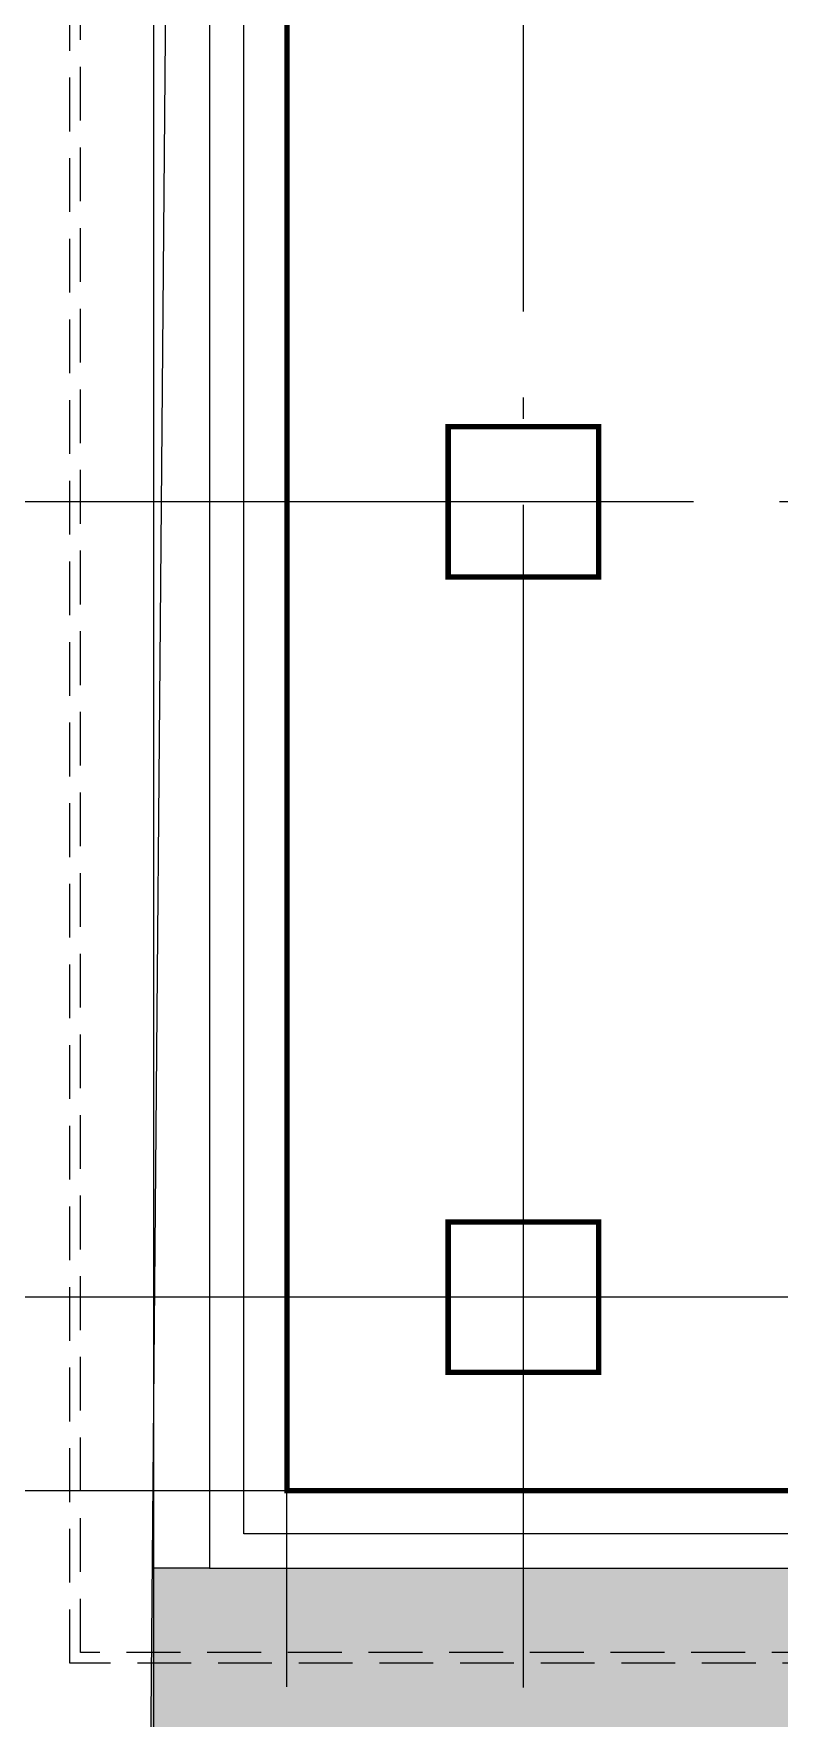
# Model space of a CAD drawing. Header units: metres. Extents: x -22 to 564, y 0 to 143.
# Drawn here: x -15.55 to -12.09, y 32.47 to 40.3 of the extents above; entities that cross this region are included whole.
import ezdxf
from ezdxf.xclip import XClip

# ---------------------------------------------------------------- set-up
doc = ezdxf.new("R2010")
doc.units = ezdxf.units.M
doc.header["$XCLIPFRAME"] = 2
doc.linetypes.add('EJES630', pattern=[6.300000000000001, 5.5, -0.4, 0, -0.4])
doc.linetypes.add('XREF PB NEURO-ONCOLOGIA$0$DASHED2', pattern=[0.375, 0.25, -0.125])
doc.layers.add('EJES', color=11, linetype='EJES630', lineweight=0)
for name, color, linetype in [('XREF  PB CONJ$0$BANQUETA', 53, 'Continuous'), ('XREF  PB CONJ$0$PARQUE', 251, 'Continuous'), ('XREF  PB CONJ$0$REFERENCIA COLUMNAS NEURO', 7, 'Continuous'), ('XREF PB NEURO-ONCOLOGIA$0$COLUMNAS', 6, 'Continuous'), ('XREF PB NEURO-ONCOLOGIA$0$CYCLOTRON', 6, 'Continuous'), ('XREF PB NEURO-ONCOLOGIA$0$LAMINA MULTIPERFORADA', 9, 'Continuous'), ('XREF PB NEURO-ONCOLOGIA$0$NOVIDESA', 11, 'Continuous')]:
    doc.layers.add(name, color=color, linetype=linetype)

# ---------------------------------------------------------------- blocks, each defined once
blk = doc.blocks.new('XREF PB NEURO-ONCOLOGIA')
at = {"layer": 'XREF PB NEURO-ONCOLOGIA$0$COLUMNAS', "const_width": 0.025}
for points, elevation in [([(0.6016728565935092, 59.12632003593941), (0.6016728565935092, 58.42632003593941), (1.301672856593509, 58.42632003593941), (1.301672856593509, 59.12632003593941)], -3.095922134052766e-07), ([(4.301213438448549, 59.12632003593941), (4.301213438448549, 58.4263200359394), (5.001213438448548, 58.4263200359394), (5.001213438448548, 59.12632003593941)], -6.543611824071341e-09)]:
    blk.add_lwpolyline(points, close=True, dxfattribs=dict(at, elevation=elevation))
at = {"layer": 'XREF PB NEURO-ONCOLOGIA$0$CYCLOTRON', "color": 1, "const_width": 0.025, "elevation": -6.543611824071341e-09}
blk.add_lwpolyline([(13.78607522562138, 51.27616689670282), (0.0516728565942195, 51.27616689670218), (0.05167285659453213, 59.87616689656535), (13.78607522562329, 59.87616689656599)], dxfattribs=at)
at = {"layer": 'XREF PB NEURO-ONCOLOGIA$0$LAMINA MULTIPERFORADA', "linetype": 'XREF PB NEURO-ONCOLOGIA$0$DASHED2', "elevation": -3.788107519756481e-07}
for points in [[(-0.7508242374840473, 60.88608470939827), (17.01418018468141, 60.88608470896921), (17.01417997481855, 26.9263646272361), (22.31169424106977, 26.92616439084459), (22.3116988989912, -3.053832481780307), (-0.7508242374840471, -3.053832481815493)], [(-0.7008242374841211, 60.83608470939708), (16.9641801846814, 60.83608470897041), (16.96417997481854, 26.87636766333067), (22.26169424106986, 26.87616742693916), (22.26169889899112, -3.003832481780415), (-0.70082423748405, -3.003832481815416)]]:
    blk.add_lwpolyline(points, close=True, dxfattribs=at)
at = {"layer": 'XREF PB NEURO-ONCOLOGIA$0$NOVIDESA'}
for points, elevation in [([(16.36158167120561, 26.22627733507247), (16.36157053442027, 60.23608217011759), (-0.3082159513753737, 60.2360847089704), (-0.3082203588421492, 32.37616689710002)], -1.515239290790451e-07), ([(-0.1483050609343906, 32.37616689710002), (-0.148300653467615, 60.07616938670713), (16.20165523651251, 60.07616689656536), (16.2016578787443, 26.06617845948854)], -3.678821225123885e-07)]:
    blk.add_lwpolyline(points, dxfattribs=dict(at, elevation=elevation))
blk = doc.blocks.new('XREF  PB CONJ$0$A$C7782c7fa')
at = {"extrusion": (-0.0007039723777094062, -0.0004954101688450598, 0.9999996294957594)}
blk.add_lwpolyline([(-24.34870557843023, 47.97867926639496), (-35.30232108709559, 63.54365167792601)], dxfattribs=at)
blk = doc.blocks.new('XREF  PB CONJ')
at = {"layer": 'XREF  PB CONJ$0$PARQUE', "true_color": 0x136734}
h = blk.add_hatch(dxfattribs=at)
h.set_pattern_fill('CROSS', color=116, scale=0.02, angle=90)
h.set_pattern_definition([(90, (3.47269850919929e-06, -1.134495164478722e-09), (-0.127, 0.127), [0.0635, -0.1905]), (180, (0.03175347269849738, 0.03174999886550722), (-0.127, -0.127), [0.0635, -0.1905])])
edge = h.paths.add_edge_path()
edge.add_line((3.588273884761195, 104.6056329675487), (1.693567348087377, 104.368414600203))
edge.add_line((1.693567348087377, 104.368414600203), (2.478413261416573, 17.6083114474842))
edge.add_line((2.478413261416573, 17.6083114474842), (97.73099784695039, 17.93364224989173))
edge.add_arc((97.72473773924645, 19.23699778405991), 1.303370567948849, 270.2751935164262, 363.1005824932409)
edge.add_line((99.02620032972227, 19.30749574847924), (96.47620657157161, 19.30775949090481))
edge.add_line((96.47620657157161, 19.30775949090481), (96.6019833345069, 20.22399055472704))
edge.add_line((96.6019833345069, 20.22399055472704), (62.41283278945434, 20.22399055472704))
edge.add_arc((58.63294357442533, 24.65353201144387), 5.823091961721518, 229.5246648947452, 310.4753351052547, ccw=False)
edge.add_line((54.85305435939631, 20.22399055472704), (26.25265249313152, 20.21884310181645))
edge.add_line((26.25265249313152, 20.21884310181645), (4.283676938971102, 20.0304150349891))
edge.add_line((4.283676938971102, 20.0304150349891), (4.055006226456849, 46.69129838843256))
edge.add_line((4.055006226456849, 46.69129838843256), (2.38805395115935, 46.69120345470009))
edge.add_line((2.38805395115935, 46.69120345470009), (2.388055523748065, 54.80329825617565))
edge.add_line((2.388055523748065, 54.80329825617565), (3.985428701204579, 54.80339225640635))
edge.add_line((3.985428701204579, 54.80339225640635), (3.746434588130871, 82.6678883292065))
edge.add_line((3.746434588130871, 82.6678883292065), (3.618468547986073, 95.25564107650885))
edge.add_line((3.618468547986073, 95.25564107650885), (3.588273884761195, 104.6056329675487))
at = {"layer": 'XREF  PB CONJ$0$BANQUETA'}
blk.add_line((3.746434588130871, 82.6678883292065), (3.679557126462084, 90.46517983593554), dxfattribs=at)
at = {"layer": 'XREF  PB CONJ$0$REFERENCIA COLUMNAS NEURO', "color": 1, "lineweight": 5, "rotation": 325.356105481422}
blk.add_blockref('XREF  PB CONJ$0$A$C7782c7fa', (-2.134345569784017, 17.40796619679772), dxfattribs=at)

msp = doc.modelspace()

# ---------------------------------------------------------------- block references
at = {"rotation": 90}
msp.add_blockref('XREF PB NEURO-ONCOLOGIA', (45.50103430479959, 33.47338030589329), dxfattribs=at)

# ---------------------------------------------------------------- next in the draw order: block references
ref = msp.add_blockref('XREF  PB CONJ', (67.89759845613122, 28.71000047223473, -5.303350527645168e-07), dxfattribs=dict(rotation=89.50849308405942))
XClip(ref).set_block_clipping_path([(-2.936402334019082, 82.9334608568603), (21.125027070724016, 82.93346085686031), (21.125027070724016, 49.039758686304495), (26.62967078853572, 49.039758686304495), (26.628401842942417, 17.471242249806586), (-2.853178747606947, 17.434198970088005)])

# ---------------------------------------------------------------- next in the draw order: linework, layer by layer
at = {"elevation": 4.545729023718139e-07}
msp.add_lwpolyline([(50.46733361064775, 55.9728928330741), (18.89881717414984, 55.97416177866739), (18.89881717414984, 50.4695180608557), (-14.99488499640596, 50.4695180608557), (-14.99488499640596, 26.40808865611259), (50.50437689036633, 26.49131224252472)], close=True, dxfattribs=at)
at = {"layer": 'EJES'}
for p, q in [((-13.27528573113969, 32.60990167920752), (-13.27528573113996, 59.05005447950579)), ((-14.37513259176628, 32.61241708718853), (-14.37513259176653, 58.70242256324805)), ((-6.085224221665374, 38.12459363301123), (-18.21756326459193, 38.12459374310747)), ((-6.057998030590159, 34.42505305228154), (-16.36339215258628, 34.42505316248679)), ((-5.881348346483936, 33.52505305974164), (-18.2156288629929, 33.52505316872336))]:
    msp.add_line(p, q, dxfattribs=at)

doc.saveas('drawing.dxf')
